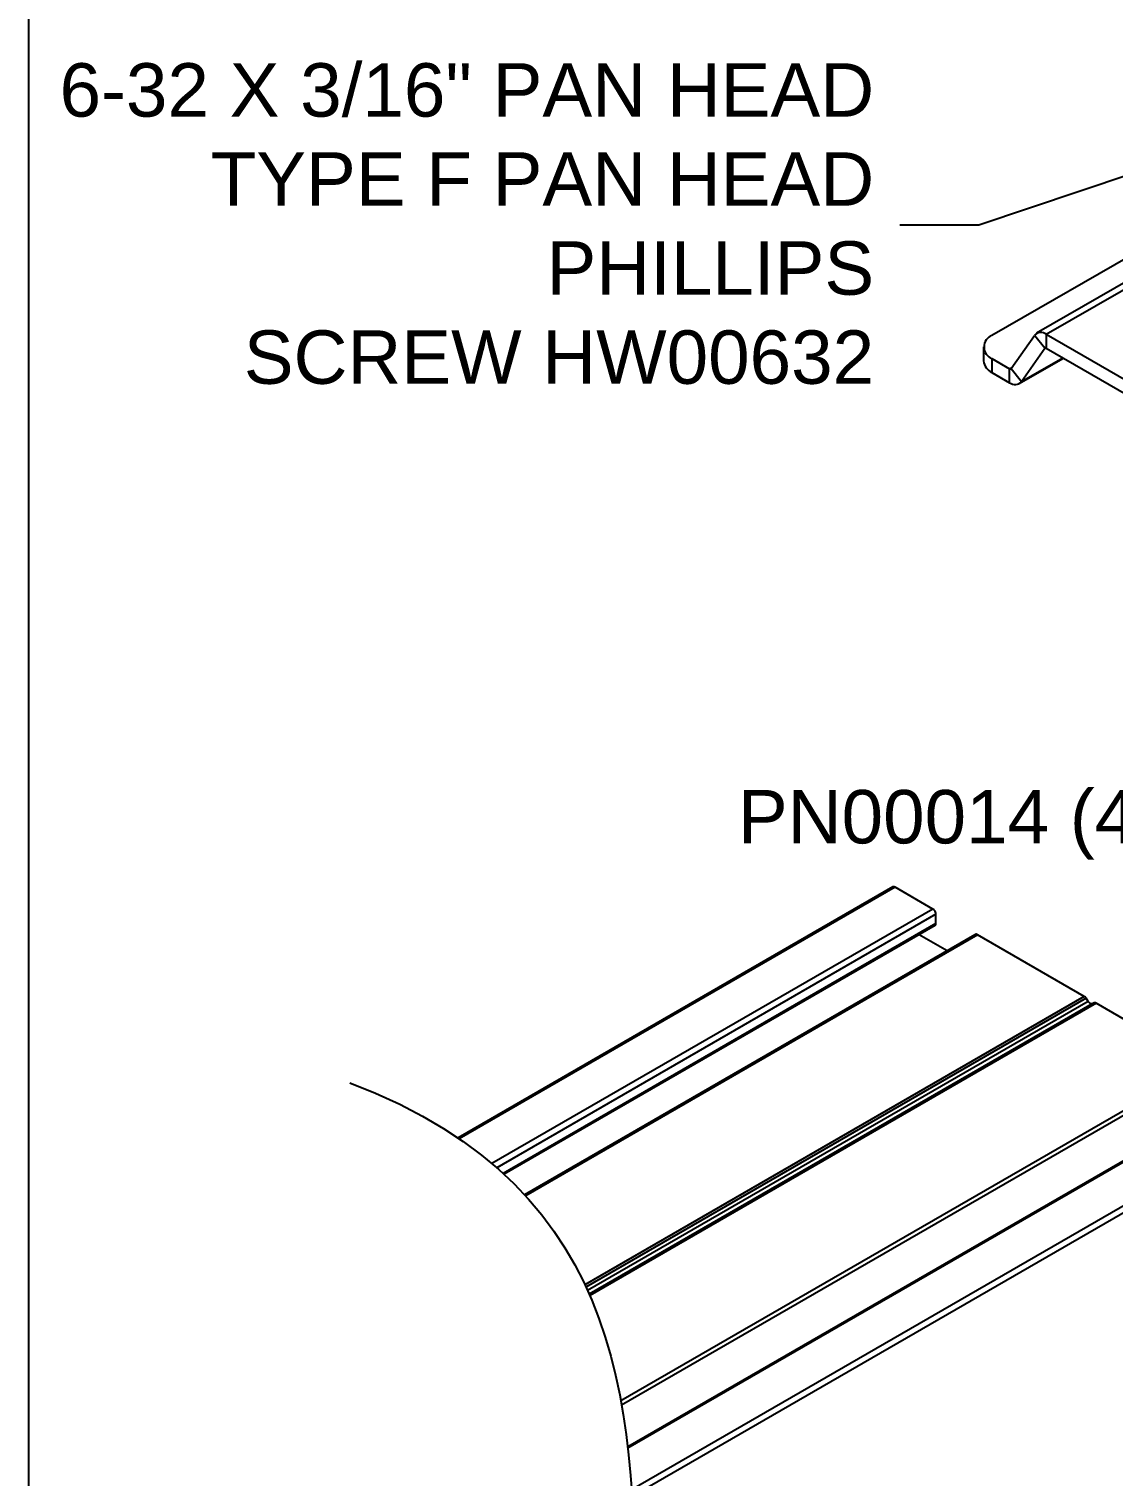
# Model space of a CAD drawing. Extents: x 0 to 12.5, y -13.7 to 0.
# Drawn here: x 0 to 3.8, y -8.8 to -3.72 of the extents above; entities that cross this region are included whole.
import ezdxf
from ezdxf import colors
from ezdxf.entities.mleader import LeaderData, LeaderLine
from ezdxf.math import Vec2, Vec3

# ---------------------------------------------------------------- set-up
doc = ezdxf.new("R2010")
doc.units = 0
doc.header["$LTSCALE"] = 0.5
doc.header["$MEASUREMENT"] = 0
for name, color, linetype in [('Dimension', 10, 'CONTINUOUS'), ('FAB DWG', 221, 'CONTINUOUS'), ('Housing', 150, 'CONTINUOUS'), ('Mounting', 4, 'CONTINUOUS')]:
    doc.layers.add(name, color=color, linetype=linetype)
doc.layers.add('Text-Unprinted', color=131, linetype='CONTINUOUS', plot=False)
doc.styles.add('LSAD_Standard', font='arial.ttf')

msp = doc.modelspace()

# ---------------------------------------------------------------- linework, layer by layer
at = {"layer": 'Dimension', "transparency": 16777216}
msp.add_open_spline([(1.1258, -7.4187), (2.1231, -7.7963), (2.1291, -9.3862), (2.1351, -10.976), (3.1107, -11.3411)], degree=3, dxfattribs=at)
at = {"layer": 'Housing', "linetype": 'Continuous', "lineweight": 25, "transparency": 16777216}
for p, q in [((3.0323, -6.7313), (1.5063, -7.6123)), ((3.0398, -6.732), (1.5103, -7.6151)), ((3.1727, -6.8088), (3.0398, -6.732)), ((3.1727, -6.8088), (1.6251, -7.7023)), ((3.1833, -6.8272), (1.6421, -7.717)), ((3.1833, -6.8598), (3.1833, -6.8272)), ((3.1833, -6.8598), (1.6643, -7.7368)), ((3.1802, -6.8667), (1.6677, -7.7399)), ((3.3196, -6.8998), (1.7397, -7.8119)), ((3.3288, -6.8989), (1.7424, -7.8149)), ((3.2224, -6.9559), (3.1241, -6.8991)), ((3.7039, -7.1154), (3.3288, -6.8989)), ((3.7039, -7.1154), (1.9511, -8.1274)), ((3.7107, -7.1222), (1.955, -8.1359)), ((3.7178, -7.1332), (1.9604, -8.1478)), ((3.7314, -7.1411), (1.966, -8.1603)), ((3.7385, -7.1383), (1.9665, -8.1614)), ((3.7453, -7.1394), (1.9682, -8.1654)), ((3.7178, -7.1332), (3.7107, -7.1222)), ((3.7385, -7.1383), (3.7314, -7.1411)), ((4.1203, -7.3559), (3.7453, -7.1394)), ((4.1203, -7.3559), (2.0773, -8.5354)), ((4.1295, -7.3673), (2.0801, -8.5505)), ((4.2689, -7.4453), (2.1013, -8.6967)), ((4.2764, -7.446), (2.1018, -8.7015)), ((4.4094, -7.5228), (2.1152, -8.8473)), ((4.42, -7.5411), (2.1168, -8.8708))]:
    msp.add_line(p, q, dxfattribs=at)
msp.add_arc((3.1583, -6.8294), 0.0253, 21.1865, 38.8138, dxfattribs=at)
for points, knots in [([(3.0398, -6.732), (3.0391, -6.7317), (3.0378, -6.7311), (3.0358, -6.7306), (3.0339, -6.7306), (3.0328, -6.731), (3.0323, -6.7313)], [0, 0, 0, 0, 0.288115, 0.54822, 0.782232, 1, 1, 1, 1]), ([(3.178, -6.8135), (3.1776, -6.813), (3.1761, -6.8112), (3.1742, -6.8097), (3.1727, -6.8088)], [0, 0, 0, 0, 0.266923, 1, 1, 1, 1]), ([(3.1833, -6.8272), (3.1833, -6.8266), (3.1832, -6.8243), (3.1826, -6.8219), (3.1819, -6.8202)], [0, 0, 0, 0, 0.231066, 1, 1, 1, 1]), ([(3.1802, -6.8667), (3.1807, -6.8664), (3.1816, -6.8656), (3.1826, -6.864), (3.1832, -6.862), (3.1833, -6.8606), (3.1833, -6.8598)], [0, 0, 0, 0, 0.217767, 0.451778, 0.711884, 1, 1, 1, 1]), ([(3.3288, -6.8989), (3.328, -6.8984), (3.3263, -6.8977), (3.3236, -6.8973), (3.3212, -6.898), (3.3201, -6.8991), (3.3196, -6.8998)], [0, 0, 0, 0, 0.293688, 0.547102, 0.773653, 1, 1, 1, 1]), ([(3.7107, -7.1222), (3.7098, -7.1208), (3.7077, -7.1183), (3.7052, -7.1162), (3.7039, -7.1154)], [0, 0, 0, 0, 0.525221, 1, 1, 1, 1]), ([(3.7221, -7.1383), (3.7217, -7.1379), (3.7201, -7.1364), (3.7187, -7.1346), (3.7178, -7.1332)], [0, 0, 0, 0, 0.240745, 1, 1, 1, 1]), ([(3.7314, -7.1411), (3.7307, -7.1413), (3.7292, -7.1416), (3.7269, -7.1411), (3.7244, -7.14), (3.7229, -7.1389), (3.7221, -7.1383)], [0, 0, 0, 0, 0.206355, 0.438408, 0.702908, 1, 1, 1, 1]), ([(3.7453, -7.1394), (3.7442, -7.1387), (3.7419, -7.1378), (3.7395, -7.1379), (3.7385, -7.1383)], [0, 0, 0, 0, 0.547345, 1, 1, 1, 1])]:
    msp.add_open_spline(points, degree=3, knots=knots, dxfattribs=at)
at = {"layer": 'Mounting', "linetype": 'Continuous', "lineweight": 25, "transparency": 16777216}
for p, q in [((4.9507, -3.9718), (3.5365, -4.7883)), ((3.3798, -4.7953), (4.6527, -4.0605)), ((3.5704, -4.7917), (4.5376, -4.2333)), ((3.4467, -4.9123), (3.5288, -4.7954)), ((3.5655, -4.8409), (3.5288, -4.7954)), ((3.5704, -4.7917), (4.2965, -5.2108)), ((3.5704, -4.7917), (3.5704, -4.8405)), ((3.3506, -4.8362), (3.3506, -4.885)), ((3.4757, -4.9649), (3.6308, -4.8754)), ((3.4833, -4.9579), (3.5655, -4.8409)), ((3.4833, -4.9579), (3.6285, -4.874)), ((3.5655, -4.8409), (3.5675, -4.8397)), ((3.5704, -4.8405), (4.2965, -5.2597)), ((3.3798, -4.877), (3.4418, -4.9127)), ((3.3798, -4.877), (3.3798, -4.9258)), ((3.3798, -4.9258), (3.4418, -4.9616)), ((3.4418, -4.9127), (3.4495, -4.9083)), ((3.4418, -4.9616), (3.4418, -4.9127)), ((3.4467, -4.9123), (3.4833, -4.9579))]:
    msp.add_line(p, q, dxfattribs=at)
for centre, radius, start, end in [((3.3958, -4.8362), 0.0438, 111.3126, 248.6874), ((3.5515, -4.8147), 0.0298, 50.7518, 139.4672), ((3.5681, -4.8432), 0.00352, 50.7518, 139.4672), ((3.3993, -4.8809), 0.049, 184.7823, 246.5379), ((3.444, -4.91), 0.00352, 230.7518, 319.4672), ((3.4606, -4.9385), 0.0298, 230.7518, 319.4672)]:
    msp.add_arc(centre, radius, start, end, dxfattribs=at)
at = {"layer": 'Text-Unprinted', "ltscale": 0.5, "transparency": 16777216}
msp.add_lwpolyline([(0, 0), (12.5376, 0), (12.5376, -13.6803), (0, -13.6803)], close=True, dxfattribs=at)

# ---------------------------------------------------------------- leaders
at = {"layer": 'FAB DWG', "ltscale": 0.5, "transparency": 16777216}
ml = msp.add_multileader_mtext('Standard', dxfattribs=at)
ml.set_content('6-32 X 3/16" PAN HEAD\\PTYPE F PAN HEAD PHILLIPS \\P\\pxt12;SCREW HW00632', color=256, style='LSAD_Standard')
ml.set_leader_properties()
ml.build(insert=Vec2(0, 0))
ml.multileader.update_dxf_attribs({"text_left_attachment_type": 2, "text_right_attachment_type": 2, "dogleg_length": 0.2772, "arrow_head_size": 0.1875})
ctx = ml.context
ctx.base_point, ctx.char_height, ctx.arrow_head_size, ctx.landing_gap_size, ctx.plane_origin = Vec3(0.0409, -4.4092), 0.1875, 0.1875, 0.09, Vec3(1.0295, 4.4312)
ctx.left_attachment, ctx.right_attachment, ctx.text_align_type = 2, 2, 2
notes = []
notes.append((ctx, [(1, (1, 1, 0), (3.3336, -4.4092), (-1, 0), 0.2772, [(0, [(4.0447, -4.1695)], 0, [])])]))
ctx.mtext.insert, ctx.mtext.rotation, ctx.mtext.width, ctx.mtext.alignment, ctx.mtext.flow_direction = Vec3(2.9663, -3.8403), 6.283185, 2.961067, 3, 5
ml = msp.add_multileader_mtext('Standard', dxfattribs=at)
ml.set_content('PN00014 (4)', color=256, style='LSAD_Standard')
ml.set_leader_properties()
ml.build(insert=Vec2(0, 0))
ml.multileader.update_dxf_attribs({"text_left_attachment_type": 2, "text_right_attachment_type": 2, "dogleg_length": 0.2772, "arrow_head_size": 0.1875})
ctx = ml.context
ctx.base_point, ctx.char_height, ctx.arrow_head_size, ctx.landing_gap_size, ctx.plane_origin = Vec3(2.4277, -6.5141), 0.1875, 0.1875, 0.09, Vec3(5.6296, 2.7786)
ctx.left_attachment, ctx.right_attachment, ctx.text_align_type = 2, 2, 2
notes.append((ctx, [(1, (1, 1, 0), (4.3404, -6.5141), (-1, 0), 0.2772, [(0, [(5.0967, -7.3335)], 0, [])])]))
ctx.mtext.insert, ctx.mtext.rotation, ctx.mtext.width, ctx.mtext.alignment, ctx.mtext.flow_direction = Vec3(3.9732, -6.3911), 6.283185, 2.6081, 3, 5
for ctx, leaders in notes:
    for number, flags, end, landing, length, lines in leaders:
        leader = LeaderData()
        leader.index, (leader.has_last_leader_line, leader.has_dogleg_vector, leader.attachment_direction) = number, flags
        leader.last_leader_point, leader.dogleg_vector, leader.dogleg_length = Vec3(end), Vec3(landing), length
        for number, points, colour, breaks in lines:
            line = LeaderLine()
            line.index, line.vertices, line.color, line.breaks = number, Vec3.list(points), colors.encode_raw_color(colour), breaks
            leader.lines.append(line)
        ctx.leaders.append(leader)

doc.saveas('drawing.dxf')
